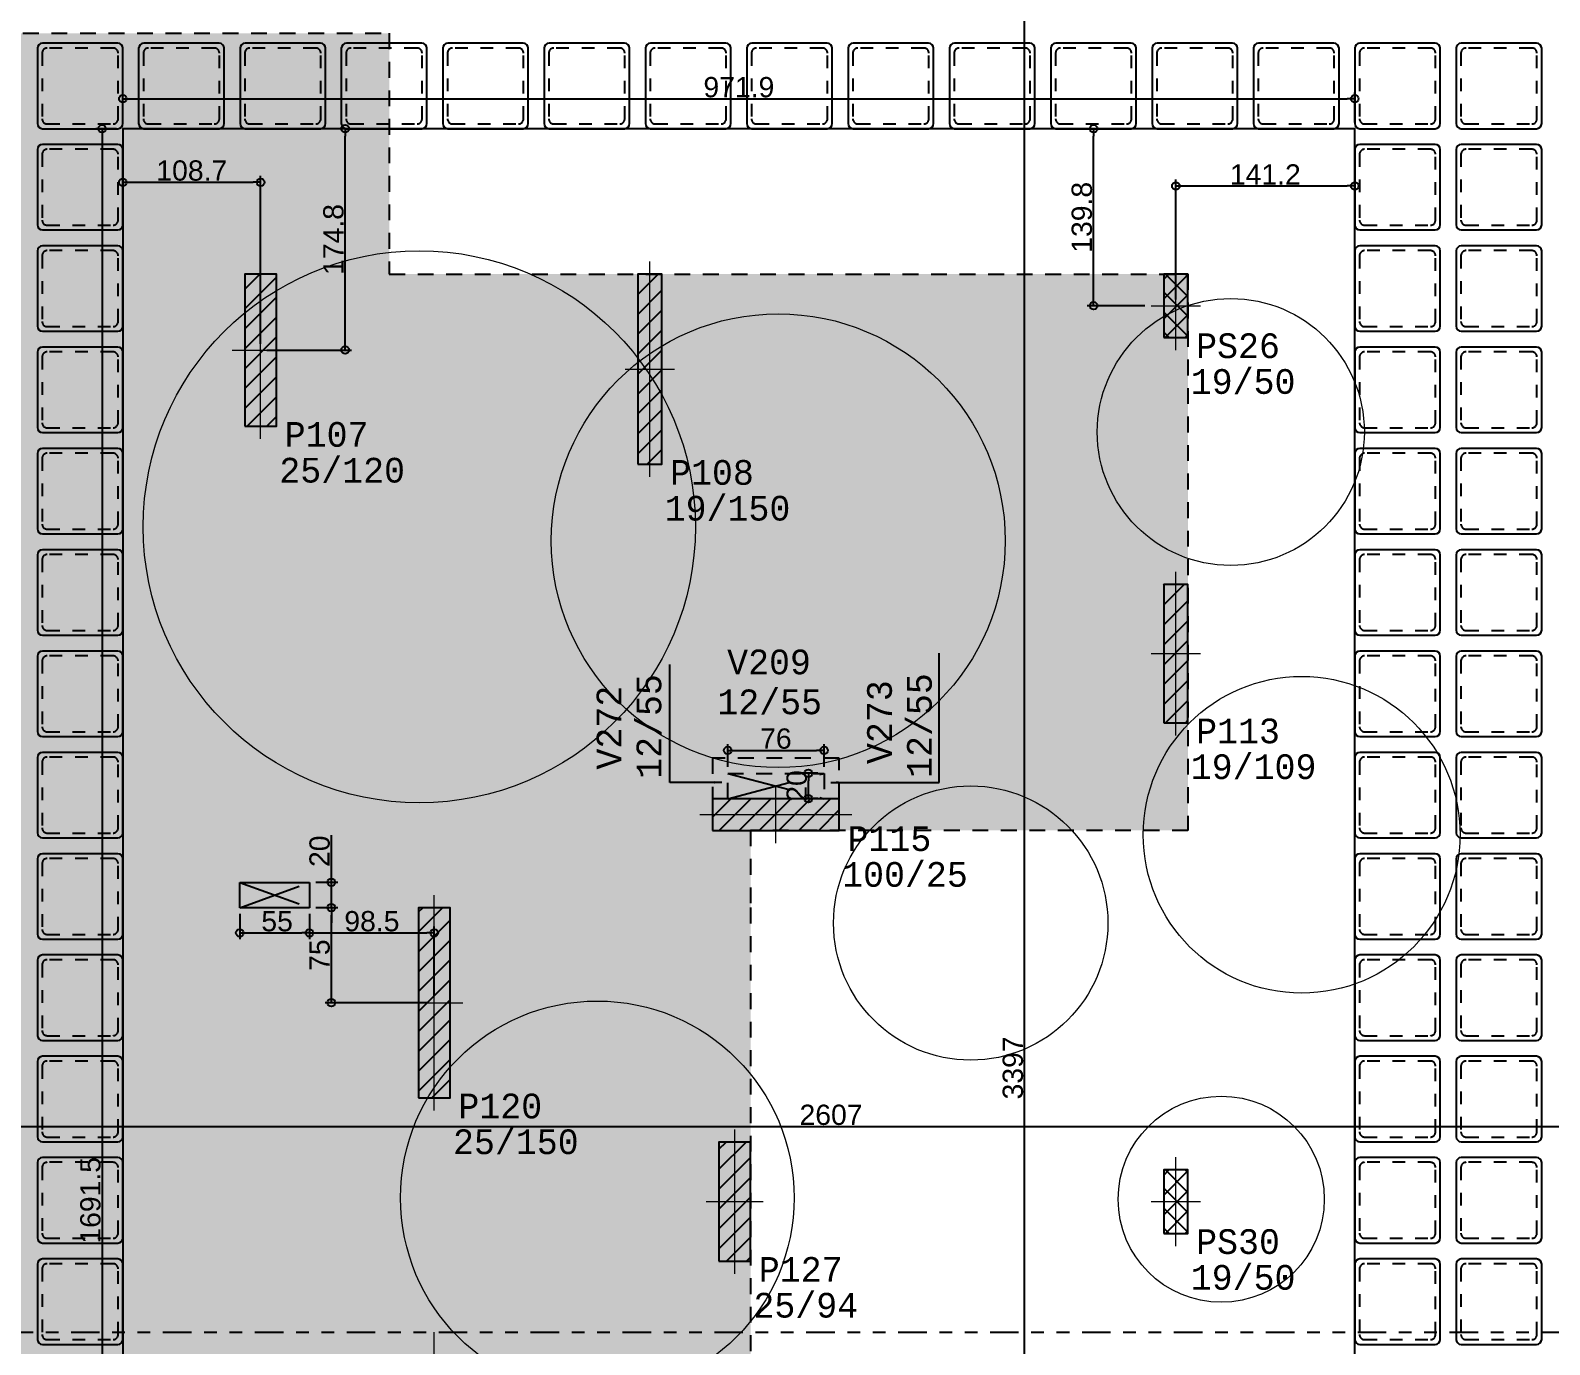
# Model space of a CAD drawing. Header units: millimetres. Extents: x -967 to 563, y -1588 to 506.
# Drawn here: x 81.27 to 93.26, y -246.29 to -235.92 of the extents above; entities that cross this region are included whole.
import ezdxf

# ---------------------------------------------------------------- set-up
doc = ezdxf.new("R2010")
doc.units = ezdxf.units.MM
for name, pattern in [('347-XXXX-ARQ-BASE-019-TÉRREO$0$HIDDEN2', [0.1875, 0.125, -0.0625]), ('CYPE_RAYAPUNTOPUNTO', [0.45, 0.225, -0.075, 0, -0.075, 0, -0.075]), ('DASHDOT', [1, 0.5, -0.25, 0, -0.25]), ('ESTILO_TQS_0001', [1, 0.7, -0.3]), ('HIDDEN2', [0.1875, 0.125, -0.0625]), ('TRAZO_HUECO', [0.75, 0.5, -0.25])]:
    doc.linetypes.add(name, pattern=pattern)
for name, color, linetype in [('1', 5, 'Continuous'), ('11', 7, 'Continuous'), ('12', 4, 'Continuous'), ('208', 13, 'Continuous'), ('237', 5, 'Continuous'), ('241', 7, 'TRAZO_HUECO'), ('251', 5, 'Continuous'), ('252', 153, 'ESTILO_TQS_0001'), ('3', 2, 'Continuous'), ('347-XXXX-ARQ-BASE-013-IMPLANTAÇÃO$0$_XREF-ARQ', 7, 'Continuous'), ('347-XXXX-ARQ-BASE-019-TÉRREO$0$AR-PRJ', 11, '347-XXXX-ARQ-BASE-019-TÉRREO$0$HIDDEN2'), ('4', 2, 'Continuous'), ('8', 7, 'Continuous'), ('9', 7, 'Continuous'), ('A_htc_alv', 7, 'Continuous'), ('COTAS', 1, 'Continuous'), ('EIXOS', 8, 'DASHDOT')]:
    doc.layers.add(name, color=color, linetype=linetype)
doc.layers.add('PILAR_EIXOS', color=1, linetype='Continuous', lineweight=0)
doc.layers.add('PILAR_HACH', color=4, linetype='Continuous', lineweight=0)
doc.styles.add('ARIAL', font='arial.ttf')
doc.styles.add('TQS_LUCIDA_CONSOLE', font='lucon.TTF')
doc.dimstyles.new('AVILLA 100 2', dxfattribs={"dimtxt": 0.16, "dimasz": 0.06, "dimexe": 0.05, "dimexo": 0.05, "dimgap": 0.01, "dimtad": 3, "dimdec": 1, "dimlfac": 100, "dimzin": 9, "dimdsep": 46, "dimtxsty": 'ARIAL', "dimblk": 'ORIGIN', "dimcen": 1.5, "dimclrd": 10, "dimclre": 10, "dimclrt": 7, "dimadec": 0, "dimazin": 0, "dimtfac": 1, "dimtdec": 1, "dimtmove": 0, "dimatfit": 1, "dimfxl": 1, "dimarcsym": 0})
pattern_1 = [(45, (685.15059, -106.08026), (-0.078577241, 0.078577241), []), (135, (685.15059, -106.08026), (-0.078577241, -0.078577241), [])]
pattern_2 = [(45, (585.15059, -196.08026), (-0.07857724, 0.07857724), [])]

# ---------------------------------------------------------------- blocks, each defined once
blk = doc.blocks.new('ENCHIMENTO_PISO TERREO')
h = blk.add_hatch(color=9)
h.dxf.hatch_style = 1
h.paths.add_polyline_path([(27.7, 0.14), (27.7, 0.75), (31.15, 0.75), (31.15, 5.14), (24.8495, 5.14), (24.8495, 7.04), (12.06, 7.04), (12.06, 4.64), (4, 4.64), (4, 7.04), (-8.79, 7.04), (-8.7905, 5.14), (-15.09, 5.14), (-15.09, 0.75), (-11.64, 0.75), (-11.64, 0.17), (-11.64, -2.71), (-15.09, -2.71), (-15.09, -9.5), (-8.39, -9.5), (-8.39, -11), (1.35, -11), (1.35, -10.25), (14.71, -10.25), (14.71, -11), (24.45, -11), (24.45, -9.5), (31.15, -9.5), (31.15, -5.11), (27.7, -5.11)])
at = {"layer": '347-XXXX-ARQ-BASE-019-TÉRREO$0$AR-PRJ', "color": 9}
blk.add_lwpolyline([(12.06, 7.04), (24.8495, 7.04), (24.8495, 5.14), (31.15, 5.14), (31.15, 0.75), (27.7, 0.75), (27.7, 0.14), (27.7, -5.11), (31.15, -5.11), (31.15, -9.5), (24.45, -9.5), (24.45, -11), (14.71, -11)], dxfattribs=at)
blk = doc.blocks.new('_VAONER063700637000750007500')
at = {"layer": '251', "color": 8}
for p, q in [((-33.725, 29.725), (-33.725, -29.725)), ((29.725, 33.725), (-29.725, 33.725)), ((33.725, -29.725), (33.725, 29.725)), ((-29.725, -33.725), (29.725, -33.725))]:
    blk.add_line(p, q, dxfattribs=at)
for centre, start, end in [((-29.725, 29.725), 90, 180), ((29.725, 29.725), 0, 90), ((-29.725, -29.725), 180, 270), ((29.725, -29.725), 270, 0)]:
    blk.add_arc(centre, 4, start, end, dxfattribs=at)
at = {"layer": '252', "color": 8}
for p, q in [((-29.975, 25.975), (-29.975, -25.975)), ((25.975, 29.975), (-25.975, 29.975)), ((29.975, -25.975), (29.975, 25.975)), ((-25.975, -29.975), (25.975, -29.975))]:
    blk.add_line(p, q, dxfattribs=at)
for centre, start, end in [((-25.975, 25.975), 90, 180), ((25.975, 25.975), 0, 90), ((-25.975, -25.975), 180, 270), ((25.975, -25.975), 270, 0)]:
    blk.add_arc(centre, 4, start, end, dxfattribs=at)
blk = doc.blocks.new('NERVURADA TÉRREO 1 MODELO 2 (LO) R0')
at = {"layer": '208', "xscale": 0.01, "yscale": 0.01, "zscale": 0.01}
for p in [(753.84, -749.525), (754.639, -749.525), (755.439, -749.525), (756.238, -749.525), (757.038, -749.525), (757.837, -749.525), (758.637, -749.525), (759.436, -749.525), (760.236, -749.525), (761.035, -749.525), (761.835, -749.525), (762.634, -749.525), (763.434, -749.525), (764.233, -749.525), (765.033, -749.525), (753.84, -750.324), (764.233, -750.324), (765.033, -750.324), (753.84, -751.124), (764.233, -751.124), (765.033, -751.124), (753.84, -751.923), (764.233, -751.923), (765.033, -751.923), (753.84, -752.723), (764.233, -752.723), (765.033, -752.723), (753.84, -753.522), (764.233, -753.522), (765.033, -753.522), (753.84, -754.322), (764.233, -754.322), (765.033, -754.322), (753.84, -755.121), (764.233, -755.121), (765.033, -755.121), (753.84, -755.921), (764.233, -755.921), (765.033, -755.921), (753.84, -756.72), (764.233, -756.72), (765.033, -756.72), (753.84, -757.52), (764.233, -757.52), (765.033, -757.52), (753.84, -758.319), (764.233, -758.319), (765.033, -758.319), (753.84, -759.119), (764.233, -759.119), (765.033, -759.119)]:
    blk.add_blockref('_VAONER063700637000750007500', p, dxfattribs=at)
blk = doc.blocks.new('_Origin')
at = {"color": 0, "linetype": 'ByBlock', "lineweight": -2}
blk.add_line((0, 0), (-1, 0), dxfattribs=at)
blk.add_circle((0, 0), 0.5, dxfattribs=at)
blk = doc.blocks.new('Eixos do pilar')
at = {"layer": 'PILAR_EIXOS'}
for p, q in [((0, -0.5), (0, 0.5)), ((-0.5, 0), (0.5, 0))]:
    blk.add_line(p, q, dxfattribs=at)
blk = doc.blocks.new('EIXOS DE OBRA TERREO1')
at = {"layer": 'EIXOS', "linetype": 'CYPE_RAYAPUNTOPUNTO'}
blk.add_line((699.3939, -159.3597), (774.5346, -159.3597), dxfattribs=at)
blk = doc.blocks.new('*D499')
at = {"layer": 'COTAS', "color": 10, "linetype": 'ByBlock', "lineweight": -2, "transparency": 16777216}
for p, q in [((871.659, -583.23), (871.659, -582.285)), ((871.719, -582.335), (873.011, -582.335)), ((873.071, -582.797), (873.071, -582.285))]:
    blk.add_line(p, q, dxfattribs=at)
at = {"layer": 'Defpoints', "color": 0, "linetype": 'ByBlock', "transparency": 16777216}
for p in [(873.071, -582.335), (873.071, -582.847), (871.659, -583.28)]:
    blk.add_point(p, dxfattribs=at)
at = {"layer": 'COTAS', "color": 10, "linetype": 'ByBlock', "lineweight": -2, "transparency": 16777216, "xscale": 0.06, "yscale": 0.06, "zscale": 0.06, "rotation": 180}
blk.add_blockref('_Origin', (871.659, -582.335), dxfattribs=at)
at = {"layer": 'COTAS', "color": 10, "linetype": 'ByBlock', "lineweight": -2, "transparency": 16777216, "xscale": 0.06, "yscale": 0.06, "zscale": 0.06}
blk.add_blockref('_Origin', (873.071, -582.335), dxfattribs=at)
at = {"layer": 'COTAS', "color": 7, "linetype": 'ByBlock', "transparency": 16777216, "insert": (872.365, -582.244), "char_height": 0.16, "attachment_point": 5, "style": 'ARIAL'}
blk.add_mtext('141.2', dxfattribs=at)
blk = doc.blocks.new('*D500')
at = {"layer": 'COTAS', "color": 10, "linetype": 'ByBlock', "lineweight": -2, "transparency": 16777216}
for p, q in [((863.352, -582.295), (863.352, -582.256)), ((863.412, -582.306), (864.379, -582.306)), ((864.439, -583.58), (864.439, -582.256))]:
    blk.add_line(p, q, dxfattribs=at)
at = {"layer": 'Defpoints', "color": 0, "linetype": 'ByBlock', "transparency": 16777216}
for p in [(863.352, -582.345), (864.439, -582.306), (864.439, -583.63)]:
    blk.add_point(p, dxfattribs=at)
at = {"layer": 'COTAS', "color": 10, "linetype": 'ByBlock', "lineweight": -2, "transparency": 16777216, "xscale": 0.06, "yscale": 0.06, "zscale": 0.06, "rotation": 180}
blk.add_blockref('_Origin', (863.352, -582.306), dxfattribs=at)
at = {"layer": 'COTAS', "color": 10, "linetype": 'ByBlock', "lineweight": -2, "transparency": 16777216, "xscale": 0.06, "yscale": 0.06, "zscale": 0.06}
blk.add_blockref('_Origin', (864.439, -582.306), dxfattribs=at)
at = {"layer": 'COTAS', "color": 7, "linetype": 'ByBlock', "transparency": 16777216, "insert": (863.896, -582.214), "char_height": 0.16, "attachment_point": 5, "style": 'ARIAL'}
blk.add_mtext('108.7', dxfattribs=at)
blk = doc.blocks.new('*D501')
at = {"layer": 'COTAS', "color": 10, "linetype": 'ByBlock', "lineweight": -2, "transparency": 16777216}
for p, q in [((865.106, -583.57), (865.106, -581.943)), ((864.489, -583.63), (865.156, -583.63))]:
    blk.add_line(p, q, dxfattribs=at)
at = {"layer": 'Defpoints', "color": 0, "linetype": 'ByBlock', "transparency": 16777216}
for p in [(865.106, -581.883), (865.106, -581.883), (864.439, -583.63)]:
    blk.add_point(p, dxfattribs=at)
at = {"layer": 'COTAS', "color": 10, "linetype": 'ByBlock', "lineweight": -2, "transparency": 16777216, "xscale": 0.06, "yscale": 0.06, "zscale": 0.06}
for p, rotation in [((865.106, -581.883), 90), ((865.106, -583.63), 270)]:
    blk.add_blockref('_Origin', p, dxfattribs=dict(at, rotation=rotation))
at = {"layer": 'COTAS', "color": 7, "linetype": 'ByBlock', "transparency": 16777216, "insert": (865.014, -582.757), "char_height": 0.16, "attachment_point": 5, "rotation": 90, "style": 'ARIAL'}
blk.add_mtext('174.8', dxfattribs=at)
blk = doc.blocks.new('*D502')
at = {"layer": 'COTAS', "color": 10, "linetype": 'ByBlock', "lineweight": -2, "transparency": 16777216}
for p, q in [((871.01, -583.22), (871.01, -581.943)), ((871.414, -583.28), (870.96, -583.28))]:
    blk.add_line(p, q, dxfattribs=at)
at = {"layer": 'Defpoints', "color": 0, "linetype": 'ByBlock', "transparency": 16777216}
for p in [(871.01, -581.883), (871.01, -581.883), (871.464, -583.28)]:
    blk.add_point(p, dxfattribs=at)
at = {"layer": 'COTAS', "color": 10, "linetype": 'ByBlock', "lineweight": -2, "transparency": 16777216, "xscale": 0.06, "yscale": 0.06, "zscale": 0.06}
for p, rotation in [((871.01, -581.883), 90), ((871.01, -583.28), 270)]:
    blk.add_blockref('_Origin', p, dxfattribs=dict(at, rotation=rotation))
at = {"layer": 'COTAS', "color": 7, "linetype": 'ByBlock', "transparency": 16777216, "insert": (870.918, -582.582), "char_height": 0.16, "attachment_point": 5, "rotation": 90, "style": 'ARIAL'}
blk.add_mtext('139.8', dxfattribs=at)
blk = doc.blocks.new('*D507')
at = {"layer": 'COTAS', "color": 10, "linetype": 'ByBlock', "lineweight": -2, "transparency": 16777216}
for p, q in [((863.352, -581.833), (863.352, -581.597)), ((873.071, -581.833), (873.071, -581.597)), ((863.412, -581.647), (873.011, -581.647))]:
    blk.add_line(p, q, dxfattribs=at)
at = {"layer": 'Defpoints', "color": 0, "linetype": 'ByBlock', "transparency": 16777216}
for p in [(873.071, -581.647), (863.352, -581.883), (873.071, -581.883)]:
    blk.add_point(p, dxfattribs=at)
at = {"layer": 'COTAS', "color": 10, "linetype": 'ByBlock', "lineweight": -2, "transparency": 16777216, "xscale": 0.06, "yscale": 0.06, "zscale": 0.06, "rotation": 180}
blk.add_blockref('_Origin', (863.352, -581.647), dxfattribs=at)
at = {"layer": 'COTAS', "color": 10, "linetype": 'ByBlock', "lineweight": -2, "transparency": 16777216, "xscale": 0.06, "yscale": 0.06, "zscale": 0.06}
blk.add_blockref('_Origin', (873.071, -581.647), dxfattribs=at)
at = {"layer": 'COTAS', "color": 7, "linetype": 'ByBlock', "transparency": 16777216, "insert": (868.212, -581.556), "char_height": 0.16, "attachment_point": 5, "style": 'ARIAL'}
blk.add_mtext('971.9', dxfattribs=at)
blk = doc.blocks.new('*D508')
at = {"layer": 'COTAS', "color": 10, "linetype": 'ByBlock', "lineweight": -2, "transparency": 16777216}
for p, q in [((863.302, -581.883), (863.138, -581.883)), ((863.188, -581.943), (863.188, -598.737)), ((863.302, -598.797), (863.138, -598.797))]:
    blk.add_line(p, q, dxfattribs=at)
at = {"layer": 'Defpoints', "color": 0, "linetype": 'ByBlock', "transparency": 16777216}
for p in [(863.352, -581.883), (863.188, -598.797), (863.352, -598.797)]:
    blk.add_point(p, dxfattribs=at)
at = {"layer": 'COTAS', "color": 10, "linetype": 'ByBlock', "lineweight": -2, "transparency": 16777216, "xscale": 0.06, "yscale": 0.06, "zscale": 0.06}
for p, rotation in [((863.188, -581.883), 90), ((863.188, -598.797), 270)]:
    blk.add_blockref('_Origin', p, dxfattribs=dict(at, rotation=rotation))
at = {"layer": 'COTAS', "color": 7, "linetype": 'ByBlock', "transparency": 16777216, "insert": (863.097, -590.34), "char_height": 0.16, "attachment_point": 5, "rotation": 90, "style": 'ARIAL'}
blk.add_mtext('1691.5', dxfattribs=at)
blk = doc.blocks.new('*D779')
at = {"layer": 'COTAS', "color": 10, "linetype": 'ByBlock', "lineweight": -2, "transparency": 16777216}
blk.add_line((855.964, -589.757), (881.914, -589.757), dxfattribs=at)
at = {"layer": 'Defpoints', "color": 0, "linetype": 'ByBlock', "transparency": 16777216}
for p in [(855.904, -589.757), (881.974, -589.757), (881.974, -589.757)]:
    blk.add_point(p, dxfattribs=at)
at = {"layer": 'COTAS', "color": 10, "linetype": 'ByBlock', "lineweight": -2, "transparency": 16777216, "xscale": 0.06, "yscale": 0.06, "zscale": 0.06, "rotation": 180}
blk.add_blockref('_Origin', (855.904, -589.757), dxfattribs=at)
at = {"layer": 'COTAS', "color": 10, "linetype": 'ByBlock', "lineweight": -2, "transparency": 16777216, "xscale": 0.06, "yscale": 0.06, "zscale": 0.06}
blk.add_blockref('_Origin', (881.974, -589.757), dxfattribs=at)
at = {"layer": 'COTAS', "color": 7, "linetype": 'ByBlock', "transparency": 16777216, "insert": (868.939, -589.666), "char_height": 0.16, "attachment_point": 5, "style": 'ARIAL'}
blk.add_mtext('2607', dxfattribs=at)
blk = doc.blocks.new('*D788')
at = {"layer": 'COTAS', "color": 10, "linetype": 'ByBlock', "lineweight": -2, "transparency": 16777216}
blk.add_line((870.465, -606.22), (870.465, -572.37), dxfattribs=at)
at = {"layer": 'Defpoints', "color": 0, "linetype": 'ByBlock', "transparency": 16777216}
for p in [(870.465, -572.31), (870.465, -572.31), (870.465, -606.28)]:
    blk.add_point(p, dxfattribs=at)
at = {"layer": 'COTAS', "color": 10, "linetype": 'ByBlock', "lineweight": -2, "transparency": 16777216, "xscale": 0.06, "yscale": 0.06, "zscale": 0.06}
for p, rotation in [((870.465, -572.31), 90), ((870.465, -606.28), 270)]:
    blk.add_blockref('_Origin', p, dxfattribs=dict(at, rotation=rotation))
at = {"layer": 'COTAS', "color": 7, "linetype": 'ByBlock', "transparency": 16777216, "insert": (870.374, -589.295), "char_height": 0.16, "attachment_point": 5, "rotation": 90, "style": 'ARIAL'}
blk.add_mtext('3397', dxfattribs=at)
blk = doc.blocks.new('*D572')
at = {"layer": 'COTAS', "color": 10, "linetype": 'ByBlock', "lineweight": -2, "transparency": 16777216}
for p, q in [((868.124, -586.92), (868.124, -586.739)), ((868.884, -586.92), (868.884, -586.739)), ((868.184, -586.789), (868.824, -586.789))]:
    blk.add_line(p, q, dxfattribs=at)
at = {"layer": 'Defpoints', "color": 0, "linetype": 'ByBlock', "transparency": 16777216}
for p in [(868.884, -586.789), (868.124, -586.97), (868.884, -586.97)]:
    blk.add_point(p, dxfattribs=at)
at = {"layer": 'COTAS', "color": 10, "linetype": 'ByBlock', "lineweight": -2, "transparency": 16777216, "xscale": 0.06, "yscale": 0.06, "zscale": 0.06, "rotation": 180}
blk.add_blockref('_Origin', (868.124, -586.789), dxfattribs=at)
at = {"layer": 'COTAS', "color": 10, "linetype": 'ByBlock', "lineweight": -2, "transparency": 16777216, "xscale": 0.06, "yscale": 0.06, "zscale": 0.06}
blk.add_blockref('_Origin', (868.884, -586.789), dxfattribs=at)
at = {"layer": 'COTAS', "color": 7, "linetype": 'ByBlock', "transparency": 16777216, "insert": (868.504, -586.697), "char_height": 0.16, "attachment_point": 5, "style": 'ARIAL'}
blk.add_mtext('76', dxfattribs=at)
blk = doc.blocks.new('*D573')
at = {"layer": 'COTAS', "color": 10, "linetype": 'ByBlock', "lineweight": -2, "transparency": 16777216}
for p, q in [((868.834, -586.97), (868.71, -586.97)), ((868.76, -587.11), (868.76, -587.03)), ((868.834, -587.17), (868.71, -587.17))]:
    blk.add_line(p, q, dxfattribs=at)
at = {"layer": 'Defpoints', "color": 0, "linetype": 'ByBlock', "transparency": 16777216}
for p in [(868.76, -586.97), (868.884, -586.97), (868.884, -587.17)]:
    blk.add_point(p, dxfattribs=at)
at = {"layer": 'COTAS', "color": 10, "linetype": 'ByBlock', "lineweight": -2, "transparency": 16777216, "xscale": 0.06, "yscale": 0.06, "zscale": 0.06}
for p, rotation in [((868.76, -586.97), 90), ((868.76, -587.17), 270)]:
    blk.add_blockref('_Origin', p, dxfattribs=dict(at, rotation=rotation))
at = {"layer": 'COTAS', "color": 7, "linetype": 'ByBlock', "transparency": 16777216, "insert": (868.669, -587.07), "char_height": 0.16, "attachment_point": 5, "rotation": 90, "style": 'ARIAL'}
blk.add_mtext('20', dxfattribs=at)
blk = doc.blocks.new('*D580')
at = {"layer": 'COTAS', "color": 10, "linetype": 'ByBlock', "lineweight": -2, "transparency": 16777216}
for p, q in [((864.274, -588.08), (864.274, -588.279)), ((864.824, -588.08), (864.824, -588.279)), ((864.334, -588.229), (864.764, -588.229))]:
    blk.add_line(p, q, dxfattribs=at)
at = {"layer": 'Defpoints', "color": 0, "linetype": 'ByBlock', "transparency": 16777216}
for p in [(864.274, -588.03), (864.824, -588.03), (864.824, -588.229)]:
    blk.add_point(p, dxfattribs=at)
at = {"layer": 'COTAS', "color": 10, "linetype": 'ByBlock', "lineweight": -2, "transparency": 16777216, "xscale": 0.06, "yscale": 0.06, "zscale": 0.06, "rotation": 180}
blk.add_blockref('_Origin', (864.274, -588.229), dxfattribs=at)
at = {"layer": 'COTAS', "color": 10, "linetype": 'ByBlock', "lineweight": -2, "transparency": 16777216, "xscale": 0.06, "yscale": 0.06, "zscale": 0.06}
blk.add_blockref('_Origin', (864.824, -588.229), dxfattribs=at)
at = {"layer": 'COTAS', "color": 7, "linetype": 'ByBlock', "transparency": 16777216, "insert": (864.569, -588.138), "char_height": 0.16, "attachment_point": 5, "style": 'ARIAL'}
blk.add_mtext('55', dxfattribs=at)
blk = doc.blocks.new('*D581')
at = {"layer": 'COTAS', "color": 10, "linetype": 'ByBlock', "lineweight": -2, "transparency": 16777216}
for p, q in [((864.997, -587.77), (864.997, -587.459)), ((864.874, -587.83), (865.047, -587.83)), ((864.997, -588.03), (864.997, -587.83)), ((864.874, -588.03), (865.047, -588.03)), ((864.997, -588.09), (864.997, -588.15))]:
    blk.add_line(p, q, dxfattribs=at)
at = {"layer": 'Defpoints', "color": 0, "linetype": 'ByBlock', "transparency": 16777216}
for p in [(864.824, -587.83), (864.997, -587.83), (864.824, -588.03)]:
    blk.add_point(p, dxfattribs=at)
at = {"layer": 'COTAS', "color": 10, "linetype": 'ByBlock', "lineweight": -2, "transparency": 16777216, "xscale": 0.06, "yscale": 0.06, "zscale": 0.06}
for p, rotation in [((864.997, -587.83), 270), ((864.997, -588.03), 90)]:
    blk.add_blockref('_Origin', p, dxfattribs=dict(at, rotation=rotation))
at = {"layer": 'COTAS', "color": 7, "linetype": 'ByBlock', "transparency": 16777216, "insert": (864.905, -587.585), "char_height": 0.16, "attachment_point": 5, "rotation": 90, "style": 'ARIAL'}
blk.add_mtext('20', dxfattribs=at)
blk = doc.blocks.new('*D582')
at = {"layer": 'COTAS', "color": 10, "linetype": 'ByBlock', "lineweight": -2, "transparency": 16777216}
for p, q in [((864.824, -588.08), (864.824, -588.279)), ((865.809, -588.73), (865.809, -588.179)), ((864.884, -588.229), (865.749, -588.229))]:
    blk.add_line(p, q, dxfattribs=at)
at = {"layer": 'Defpoints', "color": 0, "linetype": 'ByBlock', "transparency": 16777216}
for p in [(864.824, -588.03), (865.809, -588.229), (865.809, -588.78)]:
    blk.add_point(p, dxfattribs=at)
at = {"layer": 'COTAS', "color": 10, "linetype": 'ByBlock', "lineweight": -2, "transparency": 16777216, "xscale": 0.06, "yscale": 0.06, "zscale": 0.06, "rotation": 180}
blk.add_blockref('_Origin', (864.824, -588.229), dxfattribs=at)
at = {"layer": 'COTAS', "color": 10, "linetype": 'ByBlock', "lineweight": -2, "transparency": 16777216, "xscale": 0.06, "yscale": 0.06, "zscale": 0.06}
blk.add_blockref('_Origin', (865.809, -588.229), dxfattribs=at)
at = {"layer": 'COTAS', "color": 7, "linetype": 'ByBlock', "transparency": 16777216, "insert": (865.317, -588.138), "char_height": 0.16, "attachment_point": 5, "style": 'ARIAL'}
blk.add_mtext('98.5', dxfattribs=at)
blk = doc.blocks.new('*D583')
at = {"layer": 'COTAS', "color": 10, "linetype": 'ByBlock', "lineweight": -2, "transparency": 16777216}
for p, q in [((864.874, -588.03), (865.047, -588.03)), ((864.997, -588.72), (864.997, -588.09)), ((865.759, -588.78), (864.947, -588.78))]:
    blk.add_line(p, q, dxfattribs=at)
at = {"layer": 'Defpoints', "color": 0, "linetype": 'ByBlock', "transparency": 16777216}
for p in [(864.824, -588.03), (864.997, -588.03), (865.809, -588.78)]:
    blk.add_point(p, dxfattribs=at)
at = {"layer": 'COTAS', "color": 10, "linetype": 'ByBlock', "lineweight": -2, "transparency": 16777216, "xscale": 0.06, "yscale": 0.06, "zscale": 0.06}
for p, rotation in [((864.997, -588.03), 90), ((864.997, -588.78), 270)]:
    blk.add_blockref('_Origin', p, dxfattribs=dict(at, rotation=rotation))
at = {"layer": 'COTAS', "color": 7, "linetype": 'ByBlock', "transparency": 16777216, "insert": (864.905, -588.405), "char_height": 0.16, "attachment_point": 5, "rotation": 90, "style": 'ARIAL'}
blk.add_mtext('75', dxfattribs=at)
blk = doc.blocks.new('COTAS TÉRREO (LO) R0')
at = {"layer": 'COTAS', "linetype": 'ByBlock'}
for base, p1, p2, picture, middle in [((870.4655, -572.3104), (870.4655, -606.2804), (870.4655, -572.3104), '*D788', (870.3737, -589.2954)), ((863.1882021911, -598.7973861131), (863.3522448043, -581.8828861131), (863.3522448043, -598.7973861131), '*D508', (863.0965105131, -590.3401361131)), ((865.1061424628, -581.8828861131), (864.4392448012, -583.6303861132), (865.1061424628, -581.8828861131), '*D501', (865.0144507848, -582.7566361132)), ((871.0099948043, -581.8828861131), (871.4642448012, -583.2803861132), (871.0099948043, -581.8828861131), '*D502', (870.918248556, -582.5816361132)), ((864.9967, -587.8304), (864.8242, -588.0304), (864.8242, -587.8304), '*D581', (864.905, -587.5847)), ((864.9967, -588.0304), (865.8092, -588.7804), (864.8242, -588.0304), '*D583', (864.9053, -588.4054))]:
    dim = blk.add_linear_dim(base=base, p1=p1, p2=p2, angle=90, dimstyle='AVILLA 100 2', dxfattribs=at)
    dim.commit()
    dim.dimension.update_dxf_attribs({"geometry": picture, "text_midpoint": middle})
for base, p1, p2, picture, middle in [((873.0712, -581.6473), (863.3522, -581.8829), (873.0712, -581.8829), '*D507', (868.2117, -581.5557)), ((864.4392, -582.306), (863.3522, -582.3451), (864.4392, -583.6304), '*D500', (863.8957, -582.2143)), ((873.0712, -582.3346), (871.6592, -583.2804), (873.0712, -582.8474), '*D499', (872.3652, -582.2443)), ((865.8092, -588.2293), (864.8242, -588.0304), (865.8092, -588.7804), '*D582', (865.3167, -588.1377)), ((881.9742, -589.7574), (855.9042, -589.7574), (881.9742, -589.7574), '*D779', (868.9392, -589.6657))]:
    dim = blk.add_linear_dim(base=base, p1=p1, p2=p2, dimstyle='AVILLA 100 2', dxfattribs=at)
    dim.commit()
    dim.dimension.update_dxf_attribs({"geometry": picture, "text_midpoint": middle})
for base, p1, p2, picture, middle in [((868.8842, -586.7885), (868.1242, -586.9704), (868.8842, -586.9704), '*D572', (868.5042, -586.7885)), ((864.8242, -588.2293), (864.2742, -588.0304), (864.8242, -588.0304), '*D580', (864.5691, -588.2293))]:
    dim = blk.add_linear_dim(base=base, p1=p1, p2=p2, dimstyle='AVILLA 100 2', dxfattribs=at)
    dim.commit()
    dim.dimension.update_dxf_attribs({"geometry": picture, "text_midpoint": middle, "dimtype": 128})
dim = blk.add_linear_dim(base=(868.7603, -586.9704), p1=(868.8842, -587.1704), p2=(868.8842, -586.9704), angle=90, dimstyle='AVILLA 100 2', dxfattribs=at)
dim.commit()
dim.dimension.update_dxf_attribs({"geometry": '*D573', "text_midpoint": (868.7603, -587.0704), "dimtype": 128})

msp = doc.modelspace()

# ---------------------------------------------------------------- hatches: boundary and pattern name
at = {"linetype": 'ByBlock'}
h = msp.add_hatch(dxfattribs=at)
h.set_pattern_fill('ANSI31', color=4, scale=0.035)
h.set_pattern_definition(pattern_2)
h.paths.add_polyline_path([(82.9657, -239.0421), (83.2157, -239.0421), (83.2157, -237.8421), (82.9657, -237.8421)])
h = msp.add_hatch(dxfattribs=at)
h.set_pattern_fill('ANSI31', color=4, scale=0.035)
h.set_pattern_definition(pattern_2)
h.paths.add_polyline_path([(86.0657, -239.3421), (86.2557, -239.3421), (86.2557, -237.8421), (86.0657, -237.8421)])
h = msp.add_hatch(dxfattribs=at)
h.set_pattern_fill('ANSI37', color=4, scale=0.035)
h.set_pattern_definition(pattern_1)
h.paths.add_polyline_path([(90.2157, -238.3421), (90.4057, -238.3421), (90.4057, -237.8421), (90.2157, -237.8421)])
h = msp.add_hatch(dxfattribs=at)
h.set_pattern_fill('ANSI31', color=4, scale=0.035)
h.set_pattern_definition(pattern_2)
h.paths.add_polyline_path([(90.2157, -241.3821), (90.4057, -241.3821), (90.4057, -240.2921), (90.2157, -240.2921)])
h = msp.add_hatch(dxfattribs=at)
h.set_pattern_fill('ANSI31', color=4, scale=0.035)
h.set_pattern_definition(pattern_2)
h.paths.add_polyline_path([(86.6557, -242.2321), (87.6557, -242.2321), (87.6557, -241.9821), (86.6557, -241.9821)])
h = msp.add_hatch(dxfattribs=at)
h.set_pattern_fill('ANSI31', color=4, scale=0.035)
h.set_pattern_definition(pattern_2)
h.paths.add_polyline_path([(84.3357, -244.3421), (84.5857, -244.3421), (84.5857, -242.8421), (84.3357, -242.8421)])
h = msp.add_hatch(dxfattribs=at)
h.set_pattern_fill('ANSI31', color=4, scale=0.035)
h.set_pattern_definition(pattern_2)
h.paths.add_polyline_path([(86.7057, -245.6321), (86.9557, -245.6321), (86.9557, -244.6921), (86.7057, -244.6921)])
h = msp.add_hatch(dxfattribs=at)
h.set_pattern_fill('ANSI37', color=4, scale=0.035)
h.set_pattern_definition(pattern_1)
h.paths.add_polyline_path([(90.2157, -245.4121), (90.4057, -245.4121), (90.4057, -244.9121), (90.2157, -244.9121)])
at = {"layer": 'A_htc_alv', "linetype": 'ByBlock'}
h = msp.add_hatch(color=60, dxfattribs=at)
h.dxf.hatch_style = 1
h.paths.add_polyline_path([(87.6557, -241.6621), (86.6557, -241.6621), (86.6557, -241.9821), (86.7757, -241.9821), (86.7757, -241.7821), (87.5357, -241.7821), (87.5357, -241.9821), (87.6557, -241.9821)])

# ---------------------------------------------------------------- linework, layer by layer
at = {"layer": '1'}
msp.add_lwpolyline([(82.0037, -253.6091), (82.8032, -253.6091), (82.8032, -254.4086), (83.7277, -254.4086), (83.7277, -253.6091), (91.7227, -253.6091), (91.7227, -236.6946), (82.0037, -236.6946), (82.0037, -252.2321)], dxfattribs=at)
at = {"layer": '1', "linetype": 'HIDDEN2'}
for points in [[(86.6557, -241.6621), (86.6557, -241.9821)], [(87.6557, -241.6621), (86.6557, -241.6621)], [(87.6557, -241.9821), (87.6557, -241.6621)], [(86.7757, -241.9821), (86.7757, -241.7821)], [(86.7757, -241.7821), (87.5357, -241.7821)], [(87.5357, -241.7821), (87.5357, -241.9821)]]:
    msp.add_lwpolyline(points, dxfattribs=at)
at = {"layer": '237'}
for p, q in [((82.9257, -242.8421), (82.9257, -242.6421)), ((82.9257, -242.6421), (83.4757, -242.6421)), ((83.4757, -242.6421), (83.4757, -242.8421)), ((83.4757, -242.8421), (82.9257, -242.8421))]:
    msp.add_line(p, q, dxfattribs=at)
at = {"layer": '241'}
for p, q in [((86.7757, -241.9821), (87.5357, -241.7821)), ((86.7757, -241.7821), (87.5357, -241.9821)), ((82.9257, -242.8421), (83.4757, -242.6421)), ((82.9257, -242.6421), (83.4757, -242.8421))]:
    msp.add_line(p, q, dxfattribs=at)
at = {"layer": '3'}
for points in [[(82.9657, -239.0421), (83.2157, -239.0421), (83.2157, -237.8421), (82.9657, -237.8421), (82.9657, -239.0421)], [(86.0657, -239.3421), (86.2557, -239.3421), (86.2557, -237.8421), (86.0657, -237.8421), (86.0657, -239.3421)], [(90.2157, -241.3821), (90.4057, -241.3821), (90.4057, -240.2921), (90.2157, -240.2921), (90.2157, -241.3821)], [(86.6557, -242.2321), (87.6557, -242.2321), (87.6557, -241.9821), (86.6557, -241.9821), (86.6557, -242.2321)], [(84.3357, -244.3421), (84.5857, -244.3421), (84.5857, -242.8421), (84.3357, -242.8421), (84.3357, -244.3421)], [(86.7057, -245.6321), (86.9557, -245.6321), (86.9557, -244.6921), (86.7057, -244.6921), (86.7057, -245.6321)]]:
    msp.add_lwpolyline(points, dxfattribs=at)
at = {"layer": '4'}
for points in [[(90.2157, -238.3421), (90.4057, -238.3421), (90.4057, -237.8421), (90.2157, -237.8421), (90.2157, -238.3421)], [(90.2157, -245.4121), (90.4057, -245.4121), (90.4057, -244.9121), (90.2157, -244.9121), (90.2157, -245.4121)]]:
    msp.add_lwpolyline(points, dxfattribs=at)
at = {"layer": 'PILAR_HACH', "color": 2}
for centre, radius in [((84.3423, -239.8364), 2.1783), ((90.7442, -239.088), 1.0534), ((87.1743, -239.9462), 1.7906), ((91.3033, -242.2667), 1.2498), ((88.6923, -242.9632), 1.0822), ((85.7468, -245.1317), 1.5528), ((90.6686, -245.1429), 0.8132)]:
    msp.add_circle(centre, radius, dxfattribs=at)

# ---------------------------------------------------------------- block references
at = {"color": 9, "linetype": 'ByBlock'}
msp.add_blockref('EIXOS DE OBRA TERREO1', (-672.1735, -86.8324), dxfattribs=at)
at = {"layer": '347-XXXX-ARQ-BASE-013-IMPLANTAÇÃO$0$_XREF-ARQ'}
msp.add_blockref('ENCHIMENTO_PISO TERREO', (59.2557, -242.9819), dxfattribs=at)
at = {"layer": 'COTAS', "color": 6, "linetype": 'ByBlock'}
msp.add_blockref('COTAS TÉRREO (LO) R0', (-781.3485, 345.1883), dxfattribs=at)
at = {"layer": 'COTAS', "color": 40, "linetype": 'ByBlock', "true_color": 0xf8d731}
msp.add_blockref('NERVURADA TÉRREO 1 MODELO 2 (LO) R0', (-672.1735, 513.1676), dxfattribs=at)
at = {"layer": 'PILAR_EIXOS'}
for p, xscale, yscale in [((83.0907, -238.4421), 0.45, 1.4), ((86.1607, -238.5921), 0.39, 1.7), ((90.3107, -238.0921), 0.39, 0.7), ((90.3107, -240.8371), 0.39, 1.29), ((87.1557, -242.1071), 1.2, 0.45), ((84.4607, -243.5921), 0.45, 1.7), ((86.8307, -245.1621), 0.45, 1.14), ((90.3107, -245.1621), 0.39, 0.7), ((84.4607, -247.0421), 0.45, 1.7)]:
    msp.add_blockref('Eixos do pilar', p, dxfattribs=dict(at, xscale=xscale, yscale=yscale))

# ---------------------------------------------------------------- texts
at = {"layer": '11', "linetype": 'Continuous', "style": 'TQS_LUCIDA_CONSOLE'}
for p in [(86.2514, -241.8253), (88.3853, -241.818)]:
    msp.add_text('12/55', height=0.195, rotation=90, dxfattribs=at).set_placement(p)
msp.add_text('12/55', height=0.195, dxfattribs=at).set_placement((86.6934, -241.3152))
at = {"layer": '12', "linetype": 'Continuous', "style": 'TQS_LUCIDA_CONSOLE'}
for s, p in [('19/50', (90.4282, -238.787)), ('25/120', (83.2382, -239.487)), ('19/150', (86.2782, -239.787)), ('19/109', (90.4282, -241.827)), ('100/25', (87.6782, -242.677)), ('25/150', (84.6082, -244.787)), ('19/50', (90.4282, -245.857)), ('25/94', (86.9782, -246.077))]:
    msp.add_text(s, height=0.195, dxfattribs=at).set_placement(p)
at = {"layer": '8', "linetype": 'Continuous', "style": 'TQS_LUCIDA_CONSOLE'}
msp.add_text('V209', height=0.195, dxfattribs=at).set_placement((86.7709, -241.0002))
for s, p in [('V272', (85.9364, -241.7521)), ('V273', (88.0703, -241.7083))]:
    msp.add_text(s, height=0.195, rotation=90, dxfattribs=at).set_placement(p)
at = {"layer": '9', "linetype": 'Continuous', "style": 'TQS_LUCIDA_CONSOLE'}
for s, p in [('PS26', (90.4707, -238.5046)), ('P107', (83.2807, -239.2046)), ('P108', (86.3207, -239.5046)), ('P113', (90.4707, -241.5446)), ('P115', (87.7207, -242.3946)), ('P120', (84.6507, -244.5046)), ('PS30', (90.4707, -245.5746)), ('P127', (87.0207, -245.7946))]:
    msp.add_text(s, height=0.195, dxfattribs=at).set_placement(p)

# ---------------------------------------------------------------- leaders
at = {"layer": 'COTAS'}
for points in [[(87.5878, -241.8532), (88.4445, -241.8532), (88.4445, -240.833)], [(86.7289, -241.8531), (86.3197, -241.8531), (86.3197, -240.9227)]]:
    msp.add_leader(points, dimstyle='AVILLA 100 2', dxfattribs=at)

doc.saveas('drawing.dxf')
